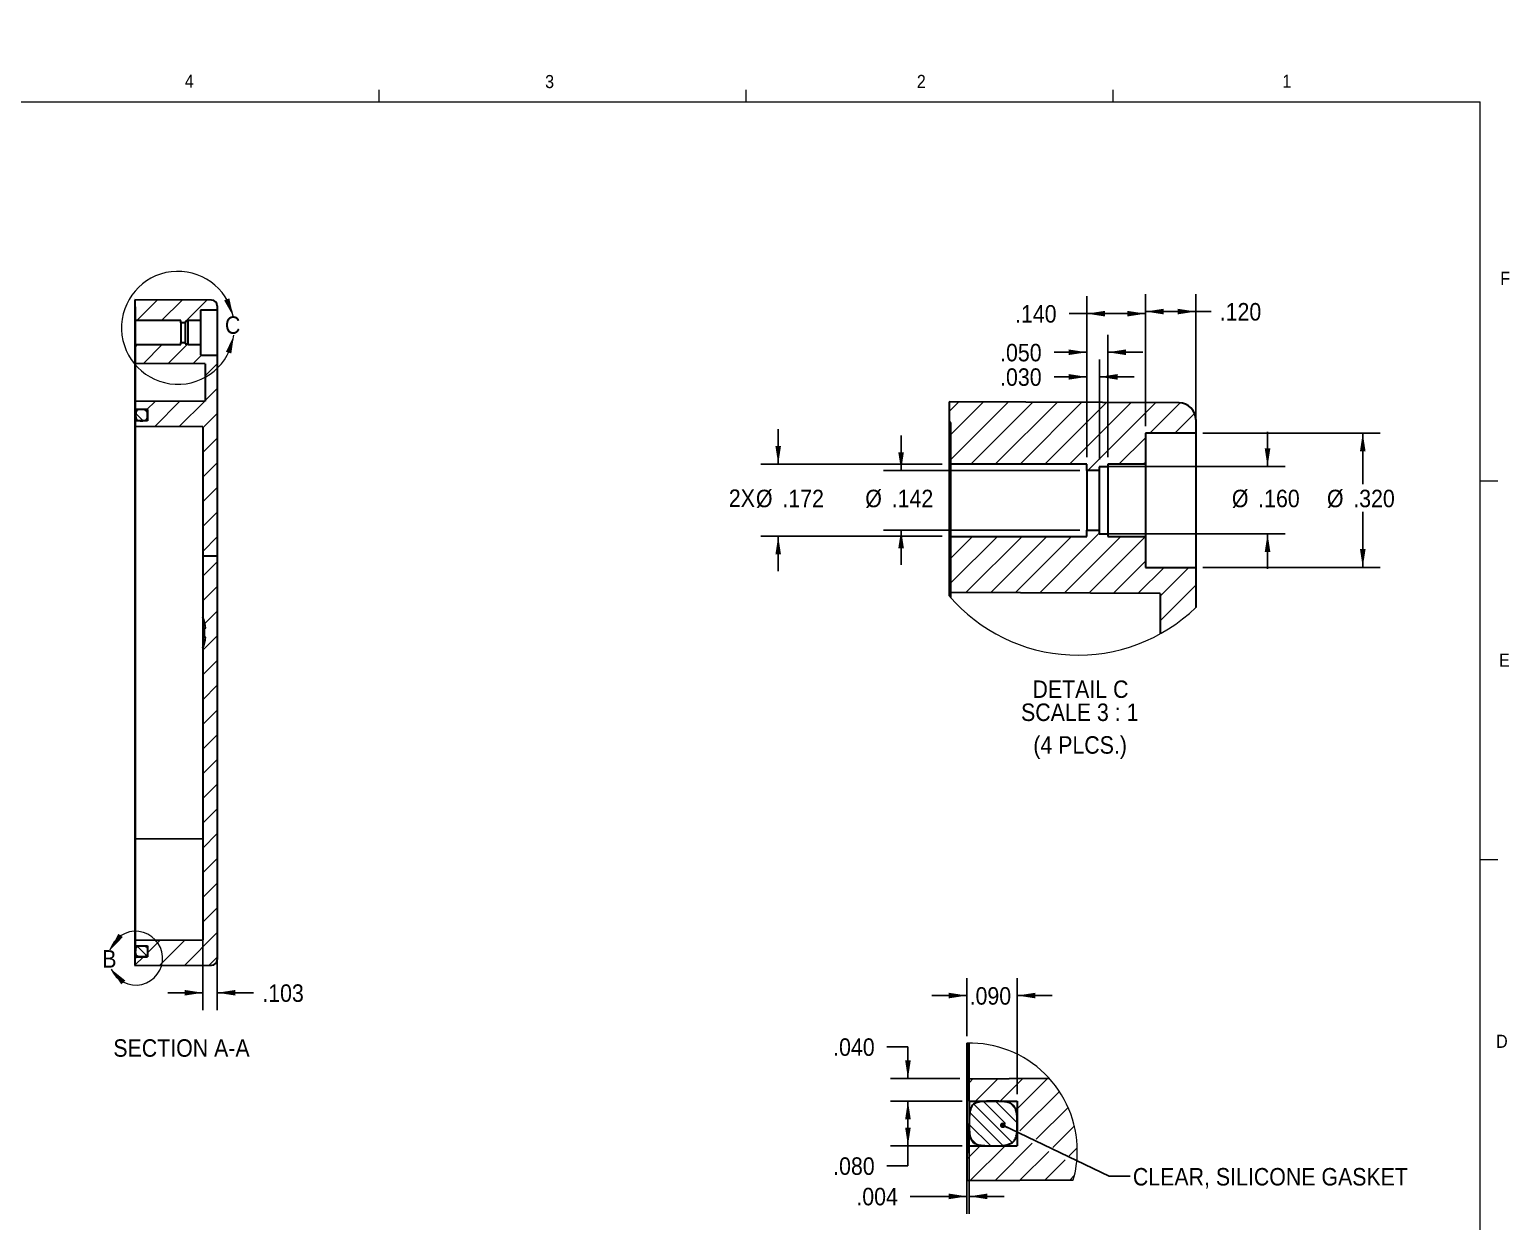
# Model space of a CAD drawing. Header units: inches. Extents: x 0.3 to 21.8, y 0.2 to 27.1.
# Drawn here: x 11.15 to 21.73, y 8.66 to 17.18 of the extents above; entities that cross this region are included whole.
import ezdxf

# ---------------------------------------------------------------- set-up
doc = ezdxf.new("R2010")
doc.units = ezdxf.units.IN
doc.header["$MEASUREMENT"] = 0
doc.linetypes.add('SLD-Solid', pattern=[0])
doc.layers.add('SLD-0', color=7, linetype='SLD-Solid')
doc.styles.add('SLDTEXTSTYLE1', font='GOTHIC.TTF', dxfattribs={"width": 0.913})
doc.styles.get("Standard").update_dxf_attribs({"font": 'GOTHIC.TTF'})
doc.dimstyles.new('SLDDIMSTYLE10', dxfattribs={"dimtxt": 0.125, "dimasz": 0.13, "dimexe": 0, "dimexo": 0.0625, "dimgap": 0.03125, "dimtad": 0, "dimtih": 1, "dimtoh": 1, "dimdec": 3, "dimlfac": 0.333333, "dimrnd": 1e-09, "dimzin": 4, "dimdsep": 46, "dimtxsty": 'SLDTEXTSTYLE1', "dimsah": 1, "dimcen": 0.09, "dimadec": 0, "dimazin": 1, "dimtfac": 1, "dimtdec": 3, "dimtofl": 0, "dimtmove": 0, "dimatfit": 3, "dimfxl": 1, "dimfrac": 2, "dimtolj": 1, "dimtzin": 12, "dimarcsym": 0})
doc.dimstyles.new('SLDDIMSTYLE11', dxfattribs={"dimtxt": 0.125, "dimasz": 0.13, "dimexe": 0, "dimexo": 0.0625, "dimgap": 0.03125, "dimtad": 0, "dimtih": 1, "dimtoh": 1, "dimdec": 3, "dimlfac": 0.333333, "dimrnd": 1e-09, "dimzin": 12, "dimdsep": 46, "dimtxsty": 'SLDTEXTSTYLE1', "dimsah": 1, "dimcen": 0.09, "dimadec": 0, "dimazin": 3, "dimtfac": 1, "dimtdec": 3, "dimtmove": 0, "dimatfit": 0, "dimfxl": 1, "dimfrac": 2, "dimtolj": 1, "dimtzin": 12, "dimarcsym": 0})
doc.dimstyles.new('SLDDIMSTYLE12', dxfattribs={"dimtxt": 0.125, "dimasz": 0.13, "dimexe": 0, "dimexo": 0.0625, "dimgap": 0.03125, "dimtad": 0, "dimtih": 1, "dimtoh": 1, "dimdec": 3, "dimlfac": 0.333333, "dimrnd": 1e-09, "dimzin": 4, "dimdsep": 46, "dimtxsty": 'SLDTEXTSTYLE1', "dimsah": 1, "dimcen": 0.09, "dimadec": 0, "dimazin": 1, "dimtfac": 1, "dimtdec": 3, "dimtmove": 0, "dimatfit": 0, "dimfxl": 1, "dimfrac": 2, "dimtolj": 1, "dimtzin": 12, "dimarcsym": 0})
doc.dimstyles.new('SLDDIMSTYLE3', dxfattribs={"dimtxt": 0.125, "dimasz": 0.13, "dimexe": 0, "dimexo": 0.0625, "dimgap": 0.03125, "dimtad": 0, "dimtih": 1, "dimtoh": 1, "dimdec": 3, "dimrnd": 1e-09, "dimzin": 12, "dimdsep": 46, "dimtxsty": 'SLDTEXTSTYLE1', "dimsah": 1, "dimcen": 0.09, "dimadec": 0, "dimazin": 3, "dimtfac": 1, "dimtdec": 3, "dimtmove": 0, "dimatfit": 0, "dimfxl": 1, "dimfrac": 2, "dimtolj": 1, "dimtzin": 12, "dimarcsym": 0})
doc.dimstyles.new('SLDDIMSTYLE6', dxfattribs={"dimtxt": 0.125, "dimasz": 0.13, "dimexe": 0, "dimexo": 0.0625, "dimgap": 0.03125, "dimtad": 0, "dimtih": 1, "dimtoh": 1, "dimdec": 3, "dimlfac": 0.25, "dimrnd": 1e-09, "dimzin": 4, "dimdsep": 46, "dimtxsty": 'SLDTEXTSTYLE1', "dimsah": 1, "dimcen": 0.09, "dimadec": 0, "dimazin": 1, "dimtfac": 1, "dimtdec": 3, "dimtmove": 0, "dimatfit": 0, "dimfxl": 1, "dimfrac": 2, "dimtolj": 1, "dimtzin": 12, "dimarcsym": 0})
doc.dimstyles.new('SLDDIMSTYLE7', dxfattribs={"dimtxt": 0.125, "dimasz": 0.13, "dimexe": 0, "dimexo": 0.0625, "dimgap": 0.03125, "dimtad": 0, "dimtih": 1, "dimtoh": 1, "dimdec": 3, "dimlfac": 0.25, "dimrnd": 1e-09, "dimzin": 4, "dimdsep": 46, "dimtxsty": 'SLDTEXTSTYLE1', "dimsah": 1, "dimcen": 0.09, "dimadec": 0, "dimazin": 1, "dimtfac": 1, "dimtdec": 3, "dimtofl": 0, "dimtmove": 0, "dimatfit": 3, "dimfxl": 1, "dimfrac": 2, "dimtolj": 1, "dimtzin": 12, "dimarcsym": 0})
doc.dimstyles.new('SLDDIMSTYLE8', dxfattribs={"dimtxt": 0.125, "dimasz": 0.13, "dimexe": 0, "dimexo": 0.0625, "dimgap": 0.03125, "dimtad": 0, "dimtih": 1, "dimtoh": 1, "dimdec": 3, "dimlfac": 0.25, "dimrnd": 1e-09, "dimzin": 12, "dimdsep": 46, "dimtxsty": 'SLDTEXTSTYLE1', "dimsah": 1, "dimcen": 0.09, "dimadec": 0, "dimazin": 3, "dimtfac": 1, "dimtdec": 3, "dimtmove": 0, "dimatfit": 0, "dimfxl": 1, "dimfrac": 2, "dimtolj": 1, "dimtzin": 12, "dimarcsym": 0})
doc.dimstyles.new('SLDDIMSTYLE9', dxfattribs={"dimtxt": 0, "dimasz": 0.04, "dimexe": 0, "dimexo": 0.0625, "dimgap": 0, "dimtad": 0, "dimtih": 1, "dimtoh": 1, "dimdec": 0, "dimrnd": 1e-09, "dimzin": 0, "dimdsep": 46, "dimtxsty": 'Standard', "dimblk1": 'DOT', "dimblk2": 'DOT', "dimsah": 1, "dimcen": 0.09, "dimadec": 0, "dimazin": 0, "dimtfac": 0.04, "dimtdec": 0, "dimtofl": 0, "dimtmove": 0, "dimatfit": 3, "dimldrblk": 'DOT', "dimfxl": 1, "dimfrac": 2, "dimtolj": 1, "dimtzin": 0, "dimarcsym": 0})

# ---------------------------------------------------------------- blocks, each defined once
blk = doc.blocks.new('*D26')
at = {"layer": 'SLD-0'}
for p, q in [((12.386, 14.24), (12.386, 10.165)), ((12.489, 14.24), (12.489, 10.165)), ((12.386, 10.29), (12.136, 10.29)), ((12.489, 10.29), (12.748, 10.29))]:
    blk.add_line(p, q, dxfattribs=at)
for points in [[(12.386, 10.29), (12.256, 10.31), (12.256, 10.27)], [(12.489, 10.29), (12.619, 10.27), (12.619, 10.31)]]:
    blk.add_solid(points, dxfattribs=at)
at = {"layer": 'SLD-0', "insert": (12.811, 10.35), "char_height": 0.125, "attachment_point": 1, "style": 'SLDTEXTSTYLE1'}
blk.add_mtext('.103', dxfattribs=at)
blk = doc.blocks.new('SW_HATCH_0')
at = {"color": 0, "linetype": 'SLD-Solid', "lineweight": 0}
for p, q in [((0.019, 0.425), (-0.01, 0.396)), ((0.197, 0.425), (0.036, 0.264)), ((0.374, 0.426), (0.212, 0.264)), ((0.552, 0.427), (0.334, 0.209)), ((0.635, 0.334), (0.353, 0.051)), ((0.022, 0.243), (0.297, -0.032)), ((0.091, 0.262), (0.25, 0.103)), ((0.178, 0.264), (0.334, 0.108)), ((0.28, 0.251), (0.322, 0.209)), ((0.698, 0.219), (0.47, -0.008)), ((-0.006, 0.183), (0.23, -0.053)), ((-0.01, 0.098), (0.144, -0.055)), ((0, 0), (0.045, -0.045)), ((0.742, 0.087), (0.588, -0.067)), ((0.069, -0.056), (-0.026, -0.151)), ((0.246, -0.056), (-0.002, -0.303)), ((0.441, -0.037), (0.176, -0.303)), ((0.559, -0.096), (0.353, -0.302)), ((0.763, -0.069), (0.705, -0.126)), ((0.676, -0.156), (0.531, -0.301)), ((0.743, -0.266), (0.709, -0.3))]:
    blk.add_line(p, q, dxfattribs=at)
blk = doc.blocks.new('*D28')
at = {"layer": 'SLD-0'}
for p, q in [((17.279, 9.904), (17.429, 9.904)), ((17.429, 9.904), (17.429, 9.676)), ((17.801, 9.676), (17.304, 9.676)), ((17.801, 9.516), (17.304, 9.516)), ((17.429, 9.516), (17.429, 9.266))]:
    blk.add_line(p, q, dxfattribs=at)
for points in [[(17.429, 9.676), (17.449, 9.806), (17.409, 9.806)], [(17.429, 9.516), (17.409, 9.386), (17.449, 9.386)]]:
    blk.add_solid(points, dxfattribs=at)
at = {"layer": 'SLD-0', "insert": (16.894, 9.964), "char_height": 0.125, "attachment_point": 1, "style": 'SLDTEXTSTYLE1'}
blk.add_mtext('.040', dxfattribs=at)
blk = doc.blocks.new('*D29')
at = {"layer": 'SLD-0'}
for p, q in [((17.817, 9.516), (17.304, 9.516)), ((17.429, 9.196), (17.429, 9.516)), ((17.817, 9.196), (17.304, 9.196)), ((17.429, 9.053), (17.429, 9.196)), ((17.279, 9.053), (17.429, 9.053))]:
    blk.add_line(p, q, dxfattribs=at)
for points in [[(17.429, 9.516), (17.409, 9.386), (17.449, 9.386)], [(17.429, 9.196), (17.449, 9.326), (17.409, 9.326)]]:
    blk.add_solid(points, dxfattribs=at)
at = {"layer": 'SLD-0', "insert": (16.894, 9.113), "char_height": 0.125, "attachment_point": 1, "style": 'SLDTEXTSTYLE1'}
blk.add_mtext('.080', dxfattribs=at)
blk = doc.blocks.new('*D30')
at = {"layer": 'SLD-0'}
for p, q in [((17.851, 9.98), (17.851, 10.395)), ((18.211, 9.566), (18.211, 10.395)), ((17.851, 10.27), (17.601, 10.27)), ((18.211, 10.27), (18.461, 10.27))]:
    blk.add_line(p, q, dxfattribs=at)
for points in [[(17.851, 10.27), (17.721, 10.29), (17.721, 10.25)], [(18.211, 10.27), (18.341, 10.25), (18.341, 10.29)]]:
    blk.add_solid(points, dxfattribs=at)
at = {"layer": 'SLD-0', "insert": (17.87, 10.33), "char_height": 0.125, "attachment_point": 1, "style": 'SLDTEXTSTYLE1'}
blk.add_mtext('.090', dxfattribs=at)
blk = doc.blocks.new('*D31')
at = {"layer": 'SLD-0'}
for p, q in [((17.867, 9.162), (17.867, 8.709)), ((17.851, 8.948), (17.851, 8.709)), ((17.851, 8.834), (17.445, 8.834)), ((17.867, 8.834), (18.117, 8.834))]:
    blk.add_line(p, q, dxfattribs=at)
for points in [[(17.851, 8.834), (17.721, 8.854), (17.721, 8.814)], [(17.867, 8.834), (17.997, 8.814), (17.997, 8.854)]]:
    blk.add_solid(points, dxfattribs=at)
at = {"layer": 'SLD-0', "insert": (17.06, 8.895), "char_height": 0.125, "attachment_point": 1, "style": 'SLDTEXTSTYLE1'}
blk.add_mtext('.004', dxfattribs=at)
blk = doc.blocks.new('_DOT')
at = {"color": 0, "linetype": 'ByBlock', "lineweight": -2}
blk.add_line((-0.5, 0), (-1, 0), dxfattribs=at)
at = {"color": 0, "linetype": 'ByBlock', "const_width": 0.5}
blk.add_lwpolyline([(-0.25, 0, 1), (0.25, 0, 1)], format="xyb", close=True, dxfattribs=at)
blk = doc.blocks.new('SW_HATCH_1')
at = {"color": 0, "linetype": 'SLD-Solid', "lineweight": 0}
for p, q in [((0, 0), (-0.07, -0.07)), ((0.176, -0.001), (-0.058, -0.235)), ((0.352, -0.002), (-0.058, -0.412)), ((0.528, -0.003), (0.084, -0.447)), ((0.704, -0.004), (0.26, -0.447)), ((0.879, -0.004), (0.437, -0.447)), ((1.055, -0.005), (0.614, -0.447)), ((1.231, -0.006), (0.791, -0.447)), ((1.407, -0.007), (0.923, -0.492)), ((1.583, -0.008), (1.366, -0.225)), ((1.685, -0.083), (1.543, -0.225)), ((1.334, -0.257), (1.144, -0.447)), ((1.334, -0.434), (1.321, -0.447)), ((1.004, -0.941), (0.577, -1.368)), ((0.098, -0.963), (-0.058, -1.119)), ((0.275, -0.963), (-0.058, -1.296)), ((0.452, -0.963), (0.049, -1.365)), ((0.628, -0.963), (0.225, -1.366)), ((0.805, -0.963), (0.401, -1.367)), ((1.159, -0.963), (0.753, -1.369)), ((1.334, -0.964), (0.928, -1.37)), ((1.334, -1.141), (1.104, -1.371)), ((1.467, -1.185), (1.28, -1.371)), ((1.644, -1.185), (1.439, -1.39)), ((1.694, -1.311), (1.439, -1.566))]:
    blk.add_line(p, q, dxfattribs=at)
blk = doc.blocks.new('*D35')
at = {"layer": 'SLD-0'}
for p, q in [((19.128, 14.342), (19.128, 15.286)), ((19.488, 14.342), (19.488, 15.286)), ((19.128, 15.161), (19.488, 15.161)), ((19.488, 15.161), (19.597, 15.161))]:
    blk.add_line(p, q, dxfattribs=at)
for points in [[(19.128, 15.161), (19.258, 15.141), (19.258, 15.181)], [(19.488, 15.161), (19.358, 15.181), (19.358, 15.141)]]:
    blk.add_solid(points, dxfattribs=at)
at = {"layer": 'SLD-0', "insert": (19.659, 15.222), "char_height": 0.125, "attachment_point": 1, "style": 'SLDTEXTSTYLE1'}
blk.add_mtext('.120', dxfattribs=at)
blk = doc.blocks.new('*D36')
at = {"layer": 'SLD-0'}
for p, q in [((16.501, 14.07), (16.501, 14.32)), ((17.674, 14.07), (16.376, 14.07)), ((17.674, 13.554), (16.376, 13.554)), ((16.501, 13.554), (16.501, 13.304))]:
    blk.add_line(p, q, dxfattribs=at)
for points in [[(16.501, 14.07), (16.521, 14.2), (16.481, 14.2)], [(16.501, 13.554), (16.481, 13.424), (16.521, 13.424)]]:
    blk.add_solid(points, dxfattribs=at)
at = {"layer": 'SLD-0', "char_height": 0.125, "attachment_point": 1, "style": 'SLDTEXTSTYLE1'}
for s, insert in [('2X', (16.148, 13.889)), ('%%c', (16.342, 13.887)), ('.172', (16.531, 13.887))]:
    blk.add_mtext(s, dxfattribs=dict(at, insert=insert))
blk = doc.blocks.new('*D37')
at = {"layer": 'SLD-0'}
for p, q in [((19.538, 14.292), (20.807, 14.292)), ((20.682, 14.292), (20.682, 13.926)), ((20.682, 13.332), (20.682, 13.728)), ((19.538, 13.332), (20.807, 13.332))]:
    blk.add_line(p, q, dxfattribs=at)
for points in [[(20.682, 14.292), (20.662, 14.162), (20.702, 14.162)], [(20.682, 13.332), (20.702, 13.462), (20.662, 13.462)]]:
    blk.add_solid(points, dxfattribs=at)
at = {"layer": 'SLD-0', "char_height": 0.125, "attachment_point": 1, "style": 'SLDTEXTSTYLE1'}
for s, insert in [('%%c', (20.426, 13.887)), ('.320', (20.614, 13.887))]:
    blk.add_mtext(s, dxfattribs=dict(at, insert=insert))
blk = doc.blocks.new('*D38')
at = {"layer": 'SLD-0'}
for p, q in [((18.708, 14.12), (18.708, 15.271)), ((19.128, 14.342), (19.128, 15.271)), ((18.708, 15.146), (18.581, 15.146)), ((19.128, 15.146), (18.708, 15.146))]:
    blk.add_line(p, q, dxfattribs=at)
for points in [[(18.708, 15.146), (18.838, 15.126), (18.838, 15.166)], [(19.128, 15.146), (18.998, 15.166), (18.998, 15.126)]]:
    blk.add_solid(points, dxfattribs=at)
at = {"layer": 'SLD-0', "insert": (18.195, 15.207), "char_height": 0.125, "attachment_point": 1, "style": 'SLDTEXTSTYLE1'}
blk.add_mtext('.140', dxfattribs=at)
blk = doc.blocks.new('*D39')
at = {"layer": 'SLD-0'}
for p, q in [((18.708, 14.12), (18.708, 14.819)), ((18.798, 14.102), (18.798, 14.819)), ((18.708, 14.694), (18.474, 14.694)), ((18.798, 14.694), (19.048, 14.694))]:
    blk.add_line(p, q, dxfattribs=at)
for points in [[(18.708, 14.694), (18.578, 14.714), (18.578, 14.674)], [(18.798, 14.694), (18.928, 14.674), (18.928, 14.714)]]:
    blk.add_solid(points, dxfattribs=at)
at = {"layer": 'SLD-0', "insert": (18.088, 14.755), "char_height": 0.125, "attachment_point": 1, "style": 'SLDTEXTSTYLE1'}
blk.add_mtext('.030', dxfattribs=at)
blk = doc.blocks.new('*D40')
at = {"layer": 'SLD-0'}
for p, q in [((18.708, 14.12), (18.708, 14.995)), ((18.858, 14.12), (18.858, 14.995)), ((18.708, 14.87), (18.474, 14.87)), ((18.858, 14.87), (19.108, 14.87))]:
    blk.add_line(p, q, dxfattribs=at)
for points in [[(18.708, 14.87), (18.578, 14.89), (18.578, 14.85)], [(18.858, 14.87), (18.988, 14.85), (18.988, 14.89)]]:
    blk.add_solid(points, dxfattribs=at)
at = {"layer": 'SLD-0', "insert": (18.088, 14.93), "char_height": 0.125, "attachment_point": 1, "style": 'SLDTEXTSTYLE1'}
blk.add_mtext('.050', dxfattribs=at)
blk = doc.blocks.new('*D41')
at = {"layer": 'SLD-0'}
for p, q in [((17.38, 14.025), (17.38, 14.275)), ((18.658, 14.025), (17.255, 14.025)), ((18.658, 13.599), (17.255, 13.599)), ((17.38, 13.599), (17.38, 13.349))]:
    blk.add_line(p, q, dxfattribs=at)
for points in [[(17.38, 14.025), (17.4, 14.155), (17.36, 14.155)], [(17.38, 13.599), (17.36, 13.469), (17.4, 13.469)]]:
    blk.add_solid(points, dxfattribs=at)
at = {"layer": 'SLD-0', "char_height": 0.125, "attachment_point": 1, "style": 'SLDTEXTSTYLE1'}
for s, insert in [('%%c', (17.124, 13.887)), ('.142', (17.313, 13.887))]:
    blk.add_mtext(s, dxfattribs=dict(at, insert=insert))
blk = doc.blocks.new('*D42')
at = {"layer": 'SLD-0'}
for p, q in [((20.001, 14.052), (20.001, 14.302)), ((18.848, 14.052), (20.126, 14.052)), ((18.848, 13.572), (20.126, 13.572)), ((20.001, 13.572), (20.001, 13.322))]:
    blk.add_line(p, q, dxfattribs=at)
for points in [[(20.001, 14.052), (20.021, 14.182), (19.981, 14.182)], [(20.001, 13.572), (19.981, 13.442), (20.021, 13.442)]]:
    blk.add_solid(points, dxfattribs=at)
at = {"layer": 'SLD-0', "char_height": 0.125, "attachment_point": 1, "style": 'SLDTEXTSTYLE1'}
for s, insert in [('%%c', (19.746, 13.887)), ('.160', (19.934, 13.887))]:
    blk.add_mtext(s, dxfattribs=dict(at, insert=insert))
blk = doc.blocks.new('SW_NOTE_5')
at = {"layer": 'SLD-0', "color": 0, "char_height": 0.125, "attachment_point": 2, "style": 'SLDTEXTSTYLE1'}
for s, insert in [('DETAIL C ', (0.369, 0.16)), ('SCALE 3 : 1', (0.364, -0.005))]:
    blk.add_mtext(s, dxfattribs=dict(at, insert=insert))

msp = doc.modelspace()

# ---------------------------------------------------------------- hatches: boundary and pattern name
at = {"linetype": 'SLD-Solid', "lineweight": 0}
h = msp.add_hatch(dxfattribs=at)
h.set_pattern_fill('ANSI31', style=0)
edge = h.paths.add_edge_path(flags=0)
edge.add_line((12.44873, 15.24252), (11.90052, 15.2453))
edge.add_line((11.90052, 15.2453), (11.90052, 15.1953))
edge.add_line((11.90052, 15.1953), (11.90452, 15.1953))
edge.add_line((11.90452, 15.1953), (11.90452, 15.0963))
edge.add_line((11.90452, 15.0963), (12.22852, 15.0963))
edge.add_line((12.22852, 15.0963), (12.22852, 15.0813))
edge.add_line((12.22852, 15.0813), (12.25852, 15.0813))
edge.add_line((12.25852, 15.0813), (12.25852, 15.0903))
edge.add_line((12.25852, 15.0903), (12.27852, 15.0903))
edge.add_line((12.27852, 15.0903), (12.27852, 15.0963))
edge.add_line((12.27852, 15.0963), (12.36852, 15.0963))
edge.add_line((12.36852, 15.0963), (12.36852, 15.1703))
edge.add_line((12.36852, 15.1703), (12.48852, 15.1703))
edge.add_line((12.48852, 15.1703), (12.48852, 15.20252))
edge.add_arc((12.44852, 15.20252), 0.04, 0, 89.71)
h = msp.add_hatch(dxfattribs=at)
h.set_pattern_fill('ANSI31', style=0)
h.paths.add_polyline_path([(11.90452, 14.5183), (11.90452, 14.4603), (11.99052, 14.4603), (11.99052, 14.3803), (11.90452, 14.3803), (11.90452, 14.3403), (12.38552, 14.33786), (12.38552, 13.41344), (12.48852, 13.41344), (12.48852, 14.8503), (12.36852, 14.8503), (12.36852, 14.9243), (12.27852, 14.9243), (12.27852, 14.9303), (12.25852, 14.9303), (12.25852, 14.9393), (12.22852, 14.9393), (12.22852, 14.9243), (11.90452, 14.9243), (11.90452, 14.7903), (12.40352, 14.78777), (12.40352, 14.52082)], flags=0)
h = msp.add_hatch(dxfattribs=at)
h.set_pattern_fill('ANSI31', scale=0.5, angle=90, style=0)
edge = h.paths.add_edge_path(flags=0)
edge.add_spline(control_points=[(11.90452, 14.4203), (11.90452, 14.38587), (11.9104, 14.38041), (11.98465, 14.38007), (11.99052, 14.38924), (11.99052, 14.4203)], knot_values=[0, 0, 0, 0, 0.45, 0.55, 1, 1, 1, 1], weights=[1, 1, 1, 1, 1, 1], degree=3, periodic=0)
edge.add_spline(control_points=[(11.99052, 14.4203), (11.99052, 14.45135), (11.98465, 14.46053), (11.9104, 14.46019), (11.90452, 14.45472), (11.90452, 14.4203)], knot_values=[0, 0, 0, 0, 0.45, 0.55, 1, 1, 1, 1], weights=[1, 1, 1, 1, 1, 1], degree=3, periodic=0)
h = msp.add_hatch(dxfattribs=at)
h.set_pattern_fill('ANSI31', style=0)
edge = h.paths.add_edge_path(flags=0)
edge.add_line((12.48852, 13.41344), (12.38552, 13.41344))
edge.add_line((12.38552, 13.41344), (12.38552, 12.9748))
edge.add_arc((12.11825, 12.8648), 0.28903, 6.30937, 22.369982, ccw=False)
edge.add_line((12.40552, 12.89656), (12.39552, 12.8948))
edge.add_line((12.39552, 12.8948), (12.39552, 12.8348))
edge.add_line((12.39552, 12.8348), (12.40552, 12.83303))
edge.add_arc((12.11825, 12.8648), 0.28903, 337.630018, 353.69063, ccw=False)
edge.add_line((12.38552, 12.7548), (12.38552, 10.66873))
edge.add_line((12.38552, 10.66873), (11.90452, 10.6663))
edge.add_line((11.90452, 10.6663), (11.90452, 10.6263))
edge.add_line((11.90452, 10.6263), (11.99052, 10.6263))
edge.add_line((11.99052, 10.6263), (11.99052, 10.5463))
edge.add_line((11.99052, 10.5463), (11.90452, 10.5463))
edge.add_line((11.90452, 10.5463), (11.90452, 10.5343))
edge.add_line((11.90452, 10.5343), (11.90052, 10.5343))
edge.add_line((11.90052, 10.5343), (11.90052, 10.4843))
edge.add_line((11.90052, 10.4843), (12.44873, 10.48707))
edge.add_arc((12.44852, 10.52707), 0.04, 270.29, 360)
edge.add_line((12.48852, 10.52707), (12.48852, 13.41344))
h = msp.add_hatch(dxfattribs=at)
h.set_pattern_fill('ANSI31', scale=0.5, angle=90, style=0)
edge = h.paths.add_edge_path(flags=0)
edge.add_spline(control_points=[(11.99052, 10.5863), (11.99052, 10.61735), (11.98465, 10.62653), (11.9104, 10.62619), (11.90452, 10.62072), (11.90452, 10.5863)], knot_values=[0, 0, 0, 0, 0.45, 0.55, 1, 1, 1, 1], weights=[1, 1, 1, 1, 1, 1], degree=3, periodic=0)
edge.add_spline(control_points=[(11.90452, 10.5863), (11.90452, 10.55187), (11.9104, 10.54641), (11.98465, 10.54607), (11.99052, 10.55524), (11.99052, 10.5863)], knot_values=[0, 0, 0, 0, 0.45, 0.55, 1, 1, 1, 1], weights=[1, 1, 1, 1, 1, 1], degree=3, periodic=0)

# ---------------------------------------------------------------- linework, layer by layer
at = {"color": 7, "linetype": 'SLD-Solid', "lineweight": 0}
for p, q in [((13.64788, 16.6606), (13.64788, 16.7454)), ((16.27288, 16.6606), (16.27288, 16.7454)), ((18.89788, 16.6606), (18.89788, 16.7454)), ((0.52288, 16.6606), (21.52288, 16.6606)), ((21.52288, 0.4106), (21.52288, 16.6606)), ((21.52288, 13.9516), (21.64788, 13.9516)), ((21.52288, 11.2436), (21.64788, 11.2436))]:
    msp.add_line(p, q, dxfattribs=at)
at = {"color": 7, "linetype": 'SLD-Solid', "lineweight": 30}
for p, q in [((12.44873, 15.24252), (11.90052, 15.2453)), ((11.90052, 15.2453), (11.90052, 15.1953)), ((11.90452, 15.1953), (11.90052, 15.1953)), ((11.90052, 15.1953), (11.90052, 15.0103)), ((11.90452, 15.0963), (11.90452, 15.1953)), ((12.48852, 15.1703), (12.36852, 15.1703)), ((12.36852, 15.1703), (12.36852, 15.0963)), ((12.48852, 15.20252), (12.48852, 15.1703)), ((12.48852, 15.1703), (12.48852, 14.8503)), ((12.22852, 15.0963), (11.90452, 15.0963)), ((11.90452, 14.9243), (11.90452, 15.0963)), ((12.22852, 15.0813), (12.22852, 15.0963)), ((12.25852, 15.0813), (12.22852, 15.0813)), ((12.22852, 15.0813), (12.22852, 14.9393)), ((12.27852, 15.0903), (12.25852, 15.0903)), ((12.25852, 15.0903), (12.25852, 15.0813)), ((12.25852, 15.0813), (12.25852, 14.9393)), ((12.36852, 15.0963), (12.27852, 15.0963)), ((12.27852, 15.0963), (12.27852, 15.0903)), ((12.27852, 15.0903), (12.27852, 14.9303)), ((12.36852, 15.0963), (12.36852, 14.9243)), ((11.90052, 15.0103), (11.90052, 10.7193)), ((11.90452, 14.7903), (11.90452, 14.9243)), ((11.90452, 14.9243), (12.22852, 14.9243)), ((12.22852, 14.9243), (12.22852, 14.9393)), ((12.22852, 14.9393), (12.25852, 14.9393)), ((12.25852, 14.9393), (12.25852, 14.9303)), ((12.25852, 14.9303), (12.27852, 14.9303)), ((12.27852, 14.9303), (12.27852, 14.9243)), ((12.27852, 14.9243), (12.36852, 14.9243)), ((12.36852, 14.9243), (12.36852, 14.8503)), ((12.36852, 14.8503), (12.48852, 14.8503)), ((12.48852, 14.8503), (12.48852, 13.41344)), ((12.40352, 14.78777), (11.90452, 14.7903)), ((11.90452, 14.6583), (11.90452, 14.7903)), ((12.40352, 14.78777), (12.40352, 14.52082)), ((11.90452, 14.5183), (11.90452, 14.6583)), ((12.40352, 14.52082), (11.90452, 14.5183)), ((11.90452, 14.4603), (11.90452, 14.5183)), ((19.36832, 14.50825), (17.72371, 14.51657)), ((17.72371, 14.51657), (17.72371, 14.36657)), ((11.99052, 14.4603), (11.90452, 14.4603)), ((11.90452, 14.4203), (11.90452, 14.4603)), ((11.90452, 14.4203), (11.90452, 14.3803)), ((11.99052, 14.4603), (11.99052, 14.3803)), ((11.90452, 14.3403), (11.90452, 14.3803)), ((11.99052, 14.3803), (11.90452, 14.3803)), ((12.38552, 14.33786), (11.90452, 14.3403)), ((11.90452, 14.2903), (11.90452, 14.3403)), ((11.90452, 11.4393), (11.90452, 14.2903)), ((12.38552, 14.33786), (12.38552, 13.41344)), ((17.73571, 14.36657), (17.72371, 14.36657)), ((17.72371, 14.36657), (17.72371, 13.81157)), ((17.73571, 14.06957), (17.73571, 14.36657)), ((19.48771, 14.29157), (19.12771, 14.29157)), ((19.12771, 14.29157), (19.12771, 14.06957)), ((19.48771, 14.38825), (19.48771, 14.29157)), ((19.48771, 14.29157), (19.48771, 13.33157)), ((18.70771, 14.06957), (17.73571, 14.06957)), ((17.73571, 13.55357), (17.73571, 14.06957)), ((18.70771, 14.02457), (18.70771, 14.06957)), ((18.79771, 14.02457), (18.70771, 14.02457)), ((18.70771, 14.02457), (18.70771, 13.59857)), ((18.85771, 14.05157), (18.79771, 14.05157)), ((18.79771, 14.05157), (18.79771, 14.02457)), ((18.79771, 14.02457), (18.79771, 13.59857)), ((19.12771, 14.06957), (18.85771, 14.06957)), ((18.85771, 14.06957), (18.85771, 14.05157)), ((18.85771, 14.05157), (18.85771, 13.57157)), ((19.12771, 14.06957), (19.12771, 13.55357)), ((17.72371, 13.81157), (17.72371, 13.12938)), ((17.73571, 13.15157), (17.73571, 13.55357)), ((17.73571, 13.55357), (18.70771, 13.55357)), ((18.70771, 13.55357), (18.70771, 13.59857)), ((18.70771, 13.59857), (18.79771, 13.59857)), ((18.79771, 13.59857), (18.79771, 13.57157)), ((18.79771, 13.57157), (18.85771, 13.57157)), ((18.85771, 13.57157), (18.85771, 13.55357)), ((18.85771, 13.55357), (19.12771, 13.55357)), ((19.12771, 13.55357), (19.12771, 13.33157)), ((12.38552, 13.41344), (12.48852, 13.41344)), ((12.38552, 13.41344), (12.38552, 12.9748)), ((12.48852, 13.41344), (12.48852, 10.52707)), ((19.12771, 13.33157), (19.48771, 13.33157)), ((19.48771, 13.33157), (19.48771, 13.04527)), ((19.23271, 13.14399), (17.73571, 13.15157)), ((17.73571, 13.11553), (17.73571, 13.15157)), ((19.23271, 13.14399), (19.23271, 12.85627)), ((12.38552, 12.9748), (12.38552, 12.7548)), ((12.40552, 12.89656), (12.39552, 12.8948)), ((12.39552, 12.8948), (12.39552, 12.8348)), ((12.39552, 12.8348), (12.40552, 12.83303)), ((12.38552, 12.7548), (12.38552, 10.66873)), ((11.90452, 11.3893), (11.90452, 11.4393)), ((12.38552, 11.39173), (11.90452, 11.3893)), ((11.90452, 11.0713), (11.90452, 11.3893)), ((11.90452, 10.7163), (11.90452, 11.0713)), ((11.90052, 10.7193), (11.90052, 10.5343)), ((11.90452, 10.6663), (11.90452, 10.7163)), ((11.90452, 10.6663), (12.38552, 10.66873)), ((11.90452, 10.6263), (11.90452, 10.6663)), ((11.90452, 10.6263), (11.99052, 10.6263)), ((11.90452, 10.6263), (11.90452, 10.5863)), ((11.90452, 10.5463), (11.90452, 10.5863)), ((11.99052, 10.6263), (11.99052, 10.5463)), ((11.90452, 10.5343), (11.90052, 10.5343)), ((11.90052, 10.5343), (11.90052, 10.4843)), ((11.90052, 10.4843), (12.44873, 10.48707)), ((11.90452, 10.5463), (11.99052, 10.5463)), ((11.90452, 10.5343), (11.90452, 10.5463)), ((17.85117, 9.92962), (17.85117, 9.88753)), ((17.85117, 9.88753), (17.85117, 9.14753)), ((17.86717, 9.87553), (17.86717, 9.92985)), ((17.86717, 9.67553), (17.86717, 9.87553)), ((17.86717, 9.67553), (18.43924, 9.67843)), ((17.86717, 9.51553), (17.86717, 9.67553)), ((17.86717, 9.51553), (18.21117, 9.51553)), ((17.86717, 9.51553), (17.86717, 9.35553)), ((18.21117, 9.51553), (18.21117, 9.19553)), ((17.86717, 9.19553), (17.86717, 9.35553)), ((17.86717, 9.14753), (17.85117, 9.14753)), ((17.85117, 9.14753), (17.85117, 8.94753)), ((17.86717, 9.19553), (18.21117, 9.19553)), ((17.86717, 9.14753), (17.86717, 9.19553)), ((17.85117, 8.94753), (18.61149, 8.95138))]:
    msp.add_line(p, q, dxfattribs=at)
at = {"color": 7, "linetype": 'SLD-Solid', "lineweight": 0}
for centre, radius, start, end in [((12.20769, 15.04492), 0.40373, 11.727323, 352.457419), ((18.6452, 13.91543), 1.2112, 220.464801, 314.075447), ((11.90522, 10.53732), 0.19256, 203.827028, 162.698083), ((17.86995, 9.15963), 0.77022, 0.000012, 91.397399), ((17.86995, 9.15963), 0.77022, 344.313587, 0.000004)]:
    msp.add_arc(centre, radius, start, end, dxfattribs=at)
at = {"color": 7, "linetype": 'SLD-Solid', "lineweight": 30}
for centre, radius, start, end in [((12.44852, 15.20252), 0.04, 0, 89.71), ((19.36771, 14.38825), 0.12, 0.000335, 89.709673), ((12.11825, 12.8648), 0.28903, 6.30937, 22.369982), ((12.11825, 12.8648), 0.28903, 337.630018, 353.69063), ((12.44852, 10.52707), 0.04, 270.29, 0)]:
    msp.add_arc(centre, radius, start, end, dxfattribs=at)
for points, knots in [([(11.99052, 14.4203), (11.99052, 14.45135), (11.98465, 14.46053), (11.9104, 14.46019), (11.90452, 14.45472), (11.90452, 14.4203)], [0, 0, 0, 0, 0.45, 0.55, 1, 1, 1, 1]), ([(11.90452, 14.4203), (11.90452, 14.38587), (11.9104, 14.38041), (11.98465, 14.38007), (11.99052, 14.38924), (11.99052, 14.4203)], [0, 0, 0, 0, 0.45, 0.55, 1, 1, 1, 1]), ([(11.90452, 10.5863), (11.90452, 10.62072), (11.9104, 10.62619), (11.98465, 10.62653), (11.99052, 10.61735), (11.99052, 10.5863)], [0, 0, 0, 0, 0.45, 0.55, 1, 1, 1, 1]), ([(11.99052, 10.5863), (11.99052, 10.55524), (11.98465, 10.54607), (11.9104, 10.54641), (11.90452, 10.55187), (11.90452, 10.5863)], [0, 0, 0, 0, 0.45, 0.55, 1, 1, 1, 1]), ([(18.21117, 9.35553), (18.21125, 9.38622), (18.21135, 9.42536), (18.19584, 9.46932), (18.18, 9.49017), (18.15348, 9.50503), (18.10518, 9.51492), (18.03363, 9.51569), (17.96528, 9.51586), (17.91777, 9.50488), (17.89797, 9.494), (17.88461, 9.47847), (17.87614, 9.45915), (17.86732, 9.41802), (17.86723, 9.3827), (17.86717, 9.35553)], [0, 0, 0, 0, 0.15839989, 0.20204026, 0.2408601, 0.29240555, 0.35660828, 0.49648781, 0.66558397, 0.71124365, 0.7496878, 0.78124095, 0.81638283, 0.85871272, 1, 1, 1, 1]), ([(17.86717, 9.35553), (17.86684, 9.32275), (17.86643, 9.28157), (17.88228, 9.2358), (17.89838, 9.21584), (17.92525, 9.20315), (17.97342, 9.19603), (18.04465, 9.19532), (18.11356, 9.19554), (18.16079, 9.20964), (18.18323, 9.22386), (18.19976, 9.24832), (18.2107, 9.29366), (18.21098, 9.33034), (18.21117, 9.35553)], [0, 0, 0, 0, 0.16929407, 0.21266521, 0.25006867, 0.29994265, 0.36345782, 0.5032997, 0.67267427, 0.71915127, 0.7590137, 0.80892682, 0.86879116, 1, 1, 1, 1])]:
    msp.add_open_spline(points, degree=3, knots=knots, dxfattribs=at)
at = {"color": 7, "linetype": 'SLD-Solid', "lineweight": 0}
for points in [[(12.60299, 15.12698), (12.57536, 15.25557), (12.53798, 15.24132)], [(12.60793, 14.99192), (12.55144, 14.87314), (12.58975, 14.86165)], [(11.72138, 10.59459), (11.8139, 10.68808), (11.78152, 10.71156)], [(11.72908, 10.45953), (11.80212, 10.35015), (11.83162, 10.37716)]]:
    msp.add_solid(points, dxfattribs=at)

# ---------------------------------------------------------------- block references
for name, p in [('SW_HATCH_1', (17.79379, 14.51621)), ('SW_HATCH_0', (17.8772, 9.25111))]:
    msp.add_blockref(name, p, dxfattribs=at)
at = {"layer": 'SLD-0'}
msp.add_blockref('SW_NOTE_5', (18.2939, 12.3633), dxfattribs=at)

# ---------------------------------------------------------------- texts
at = {"color": 7, "linetype": 'Continuous', "lineweight": 0, "char_height": 0.09375, "attachment_point": 1, "style": 'SLDTEXTSTYLE1'}
for s, insert in [('4', (12.25716, 16.8561)), ('3', (14.83413, 16.85254)), ('2', (17.49284, 16.85346)), ('1', (20.10713, 16.8552)), ('F', (21.66553, 15.44538)), ('E', (21.65688, 12.71509)), ('D', (21.6359, 9.98975))]:
    msp.add_mtext(s, dxfattribs=dict(at, insert=insert))
at = {"color": 7, "linetype": 'SLD-Solid', "lineweight": 0, "char_height": 0.125, "attachment_point": 1, "style": 'SLDTEXTSTYLE1'}
for s, insert in [('C', (12.54379, 15.12698)), ('B', (11.6664, 10.59459))]:
    msp.add_mtext(s, dxfattribs=dict(at, insert=insert))
at = {"layer": 'SLD-0', "char_height": 0.125, "style": 'SLDTEXTSTYLE1'}
for s, insert, attachment_point in [('(4 PLCS.)', (18.66051, 12.1244), 2), ('SECTION A-A', (12.23303, 9.95741), 2), ('CLEAR, SILICONE GASKET', (19.03788, 9.03683), 1)]:
    msp.add_mtext(s, dxfattribs=dict(at, insert=insert, attachment_point=attachment_point))

# ---------------------------------------------------------------- dimensions: what is measured, and where the dimension line sits
at = {"layer": 'SLD-0'}
for base, p1, p2, dimstyle, picture, middle in [((17.86717, 8.83409), (17.85117, 27.05153), (17.86717, 27.05153), 'SLDDIMSTYLE8', '*D31', (17.22125, 8.83409)), ((19.12771, 15.14649), (18.70771, 14.06957), (19.12771, 14.29157), 'SLDDIMSTYLE10', '*D38', (18.35706, 15.14649)), ((19.12771, 15.16149), (19.48771, 14.29157), (19.12771, 14.29157), 'SLDDIMSTYLE10', '*D35', (19.82096, 15.16149)), ((18.70771, 14.86998), (18.85771, 14.06957), (18.70771, 14.06957), 'SLDDIMSTYLE12', '*D40', (18.24963, 14.86998)), ((18.70771, 14.69425), (18.79771, 14.05157), (18.70771, 14.06957), 'SLDDIMSTYLE12', '*D39', (18.24963, 14.69425)), ((12.38552, 10.28961), (12.48852, 14.2903), (12.38552, 14.2903), 'SLDDIMSTYLE3', '*D26', (12.97259, 10.28961)), ((18.21117, 10.26976), (17.85117, 9.92962), (18.21117, 9.51553), 'SLDDIMSTYLE6', '*D30', (18.03117, 10.26976))]:
    dim = msp.add_linear_dim(base=base, p1=p1, p2=p2, dimstyle=dimstyle, dxfattribs=at)
    dim.commit()
    dim.dimension.update_dxf_attribs({"geometry": picture, "text_midpoint": middle, "dimtype": 160})
for base, p1, p2, text, dimstyle, picture, middle in [((16.50114, 14.06957), (17.72371, 13.55357), (17.72371, 14.06957), '2X%%c<>', 'SLDDIMSTYLE11', '*D36', (16.50114, 13.82681)), ((20.00141, 14.05157), (18.79771, 13.57157), (18.79771, 14.05157), '%%c<>', 'SLDDIMSTYLE12', '*D42', (20.00141, 13.82681)), ((20.68163, 14.29157), (19.48771, 13.33157), (19.48771, 14.29157), '%%c<>', 'SLDDIMSTYLE10', '*D37', (20.68163, 13.82681)), ((17.3803, 14.02457), (18.70771, 13.59857), (18.70771, 14.02457), '%%c<>', 'SLDDIMSTYLE11', '*D41', (17.3803, 13.82681))]:
    dim = msp.add_linear_dim(base=base, p1=p1, p2=p2, angle=90, text=text, dimstyle=dimstyle, dxfattribs=at)
    dim.commit()
    dim.dimension.update_dxf_attribs({"geometry": picture, "text_midpoint": middle, "dimtype": 160})
for base, p1, p2, dimstyle, picture, middle in [((17.42947, 9.67553), (17.85117, 9.51553), (17.85117, 9.67553), 'SLDDIMSTYLE6', '*D28', (17.42947, 9.90371)), ((17.42947, 9.51553), (17.86717, 9.19553), (17.86717, 9.51553), 'SLDDIMSTYLE7', '*D29', (17.42947, 9.05287))]:
    dim = msp.add_linear_dim(base=base, p1=p1, p2=p2, angle=90, dimstyle=dimstyle, dxfattribs=at)
    dim.commit()
    dim.dimension.update_dxf_attribs({"geometry": picture, "text_midpoint": middle, "dimtype": 160})

# ---------------------------------------------------------------- leaders
msp.add_leader([(18.10749, 9.34234), (18.8681, 8.97751), (19.0181, 8.97751)], dimstyle='SLDDIMSTYLE9', dxfattribs=at)

doc.saveas('drawing.dxf')
